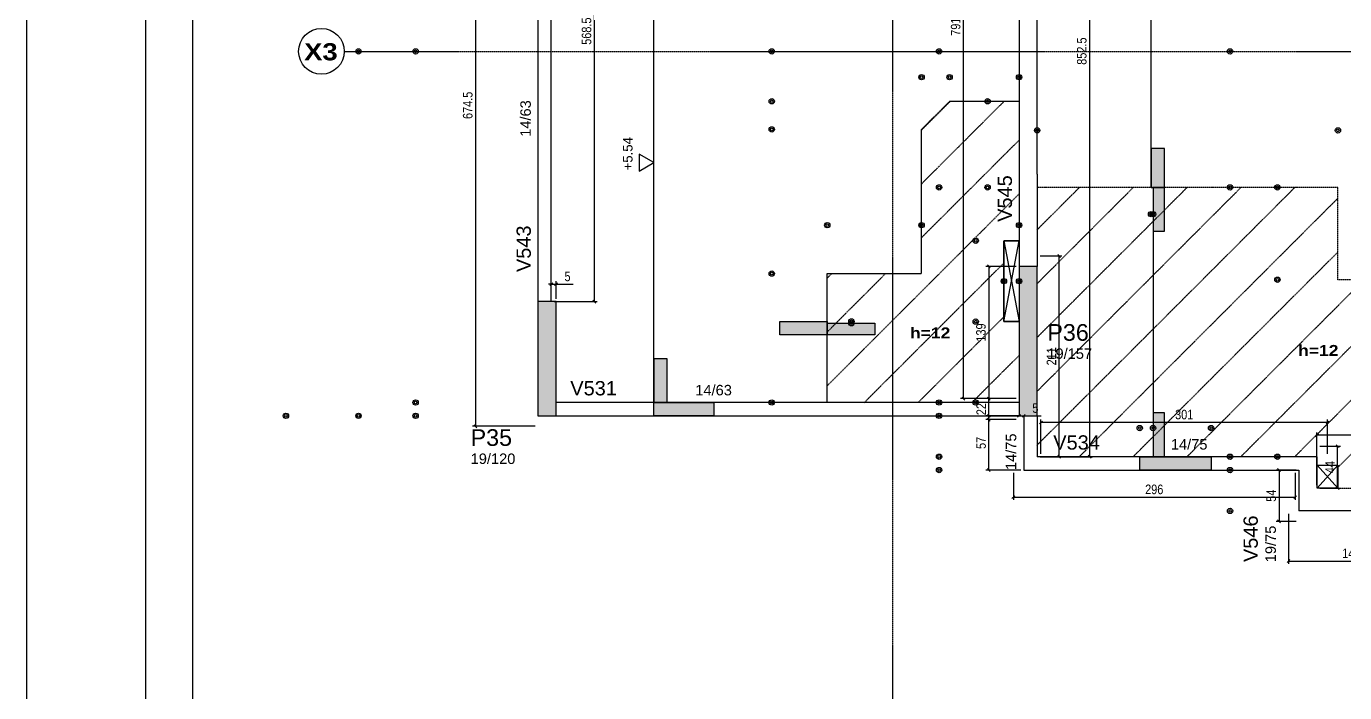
# Model space of a CAD drawing. Extents: x -15895 to 12929, y -2522 to 15173.
# Drawn here: x -15895 to -14510, y 12380 to 13080 of the extents above; entities that cross this region are included whole.
import ezdxf

# ---------------------------------------------------------------- set-up
doc = ezdxf.new("R2010")
doc.units = 0
doc.header["$PDMODE"] = 35
doc.header["$PDSIZE"] = -10
for name, pattern in [('ESTILO_TQS_0001', [1, 0.7, -0.3]), ('ESTILO_TQS_0002', [0.4, 0.1, -0.3]), ('ESTILO_TQS_0006', [0.3, 0.2, -0.1]), ('ESTILO_TQS_0007', [2.1, 1.5, -0.2, 0.2, -0.2])]:
    doc.linetypes.add(name, pattern=pattern)
for name, color, linetype in [('COTA', 241, 'Continuous'), ('MTH-179', 1, 'Continuous'), ('MTH-224', 4, 'Continuous'), ('MTH-230', 1, 'Continuous'), ('MTH-DIM-PILAR', 3, 'Continuous'), ('MTH-DIM-VIGA', 3, 'Continuous'), ('MTH-EIXO-214', 4, 'Continuous'), ('MTH-FACE-VIGA', 7, 'Continuous'), ('MTH-LINHA-SEÇÃO', 16, 'Continuous'), ('MTH-MARGEM', 5, 'Continuous'), ('MTH-PILAR-SEGUE', 5, 'Continuous'), ('MTH-SIMB_COTA', 3, 'Continuous'), ('MTH-SOMBRA21', 150, 'Continuous'), ('MTH-SOMBRA25', 253, 'Continuous'), ('MTH-TIT1-PILAR', 5, 'Continuous'), ('MTH-TIT1-VIGA', 5, 'Continuous'), ('MTH-TRACEJADO-216', 1, 'Continuous'), ('MTH-TXT', 4, 'Continuous'), ('MTH-TXT-NEGRITO', 5, 'Continuous'), ('MTH-VIGA-INVERTIDA', 7, 'ESTILO_TQS_0002')]:
    doc.layers.add(name, color=color, linetype=linetype)
doc.styles.add('COTA TECNICA', font='techl___.ttf', dxfattribs={"height": 10})
doc.styles.add('TQS_ARIAL', font='arial.ttf')
doc.styles.add('TQS_ARIAL_BLACK', font='ariblk.ttf')
doc.dimstyles.new('PAINEL', dxfattribs={"dimtxt": 10, "dimasz": 3, "dimexe": 3, "dimexo": 3, "dimgap": 3, "dimtad": 1, "dimdec": 1, "dimzin": 12, "dimdsep": 46, "dimtxsty": 'COTA TECNICA', "dimblk1": 'OBLIQUE', "dimblk2": 'OBLIQUE', "dimsah": 1, "dimcen": 0.9, "dimclrd": 4, "dimclre": 4, "dimclrt": 240, "dimadec": 1, "dimazin": 3, "dimtfac": 1, "dimtdec": 1, "dimtmove": 0, "dimatfit": 3, "dimfxl": 1, "dimtolj": 1, "dimtzin": 12, "dimarcsym": 0})

# ---------------------------------------------------------------- blocks, each defined once
blk = doc.blocks.new('_Oblique')
at = {"color": 0, "linetype": 'ByBlock', "lineweight": -2}
blk.add_line((-0.5, -0.5), (0.5, 0.5), dxfattribs=at)
blk = doc.blocks.new('*D1891')
at = {"layer": 'COTA', "color": 4, "lineweight": -2, "transparency": 16777216}
for p, q in [((-14857.7, 12610.7), (-14857.7, 12582.2)), ((-14561.7, 12610.7), (-14561.7, 12582.2)), ((-14857.7, 12585.2), (-14561.7, 12585.2))]:
    blk.add_line(p, q, dxfattribs=at)
at = {"layer": 'Defpoints', "color": 0, "transparency": 16777216}
for p in [(-14857.7, 12613.7), (-14561.7, 12613.7), (-14561.7, 12585.2)]:
    blk.add_point(p, dxfattribs=at)
at = {"layer": 'COTA', "color": 4, "lineweight": -2, "transparency": 16777216, "xscale": 3, "yscale": 3, "zscale": 3, "rotation": 180}
blk.add_blockref('_Oblique', (-14857.7, 12585.2), dxfattribs=at)
at = {"layer": 'COTA', "color": 4, "lineweight": -2, "transparency": 16777216, "xscale": 3, "yscale": 3, "zscale": 3}
blk.add_blockref('_Oblique', (-14561.7, 12585.2), dxfattribs=at)
at = {"layer": 'COTA', "color": 240, "transparency": 16777216, "insert": (-14709.7, 12593.3), "char_height": 10, "attachment_point": 5, "style": 'COTA TECNICA'}
blk.add_mtext('\\A1;296', dxfattribs=at)
blk = doc.blocks.new('*D1892')
at = {"layer": 'COTA', "color": 4, "lineweight": -2, "transparency": 16777216}
for p, q in [((-14828.7, 12630.7), (-14828.7, 12666.7)), ((-14527.7, 12663.7), (-14828.7, 12663.7)), ((-14527.7, 12630.7), (-14527.7, 12666.7))]:
    blk.add_line(p, q, dxfattribs=at)
at = {"layer": 'Defpoints', "color": 0, "transparency": 16777216}
for p in [(-14828.7, 12663.7), (-14828.7, 12627.7), (-14527.7, 12627.7)]:
    blk.add_point(p, dxfattribs=at)
at = {"layer": 'COTA', "color": 4, "lineweight": -2, "transparency": 16777216, "xscale": 3, "yscale": 3, "zscale": 3, "rotation": 180}
blk.add_blockref('_Oblique', (-14828.7, 12663.7), dxfattribs=at)
at = {"layer": 'COTA', "color": 4, "lineweight": -2, "transparency": 16777216, "xscale": 3, "yscale": 3, "zscale": 3}
blk.add_blockref('_Oblique', (-14527.7, 12663.7), dxfattribs=at)
at = {"layer": 'COTA', "color": 240, "transparency": 16777216, "insert": (-14678.2, 12671.9), "char_height": 10, "attachment_point": 5, "style": 'COTA TECNICA'}
blk.add_mtext('\\A1;301', dxfattribs=at)
blk = doc.blocks.new('*D1937')
at = {"layer": 'COTA', "color": 4, "lineweight": -2, "transparency": 16777216}
for p, q in [((-14568.7, 12567.7), (-14568.7, 12515)), ((-14427.2, 12567.7), (-14427.2, 12515)), ((-14568.7, 12518), (-14427.2, 12518))]:
    blk.add_line(p, q, dxfattribs=at)
at = {"layer": 'Defpoints', "color": 0, "transparency": 16777216}
for p in [(-14568.7, 12570.7), (-14427.2, 12570.7), (-14427.2, 12518)]:
    blk.add_point(p, dxfattribs=at)
at = {"layer": 'COTA', "color": 4, "lineweight": -2, "transparency": 16777216, "xscale": 3, "yscale": 3, "zscale": 3, "rotation": 180}
blk.add_blockref('_Oblique', (-14568.7, 12518), dxfattribs=at)
at = {"layer": 'COTA', "color": 4, "lineweight": -2, "transparency": 16777216, "xscale": 3, "yscale": 3, "zscale": 3}
blk.add_blockref('_Oblique', (-14427.2, 12518), dxfattribs=at)
at = {"layer": 'COTA', "color": 240, "transparency": 16777216, "insert": (-14497.9, 12526.1), "char_height": 10, "attachment_point": 5, "style": 'COTA TECNICA'}
blk.add_mtext('\\A1;141.5', dxfattribs=at)
blk = doc.blocks.new('*D1942')
at = {"layer": 'COTA', "color": 4, "lineweight": -2, "transparency": 16777216}
for p, q in [((-14538.7, 12597.7), (-14538.7, 12653.2)), ((-14343.2, 12650.2), (-14538.7, 12650.2)), ((-14343.2, 12597.7), (-14343.2, 12653.2))]:
    blk.add_line(p, q, dxfattribs=at)
at = {"layer": 'Defpoints', "color": 0, "transparency": 16777216}
for p in [(-14538.7, 12650.2), (-14538.7, 12594.7), (-14343.2, 12594.7)]:
    blk.add_point(p, dxfattribs=at)
at = {"layer": 'COTA', "color": 4, "lineweight": -2, "transparency": 16777216, "xscale": 3, "yscale": 3, "zscale": 3, "rotation": 180}
blk.add_blockref('_Oblique', (-14538.7, 12650.2), dxfattribs=at)
at = {"layer": 'COTA', "color": 4, "lineweight": -2, "transparency": 16777216, "xscale": 3, "yscale": 3, "zscale": 3}
blk.add_blockref('_Oblique', (-14343.2, 12650.2), dxfattribs=at)
at = {"layer": 'COTA', "color": 240, "transparency": 16777216, "insert": (-14440.9, 12658.3), "char_height": 10, "attachment_point": 5, "style": 'COTA TECNICA'}
blk.add_mtext('\\A1;195.5', dxfattribs=at)
blk = doc.blocks.new('*D1960')
at = {"layer": 'COTA', "color": 4, "lineweight": -2, "transparency": 16777216}
for p, q in [((-14560.7, 12613.7), (-14581.6, 12613.7)), ((-14578.6, 12613.7), (-14578.6, 12559.7)), ((-14560.7, 12559.7), (-14581.6, 12559.7))]:
    blk.add_line(p, q, dxfattribs=at)
at = {"layer": 'Defpoints', "color": 0, "transparency": 16777216}
for p in [(-14557.7, 12613.7), (-14578.6, 12559.7), (-14557.7, 12559.7)]:
    blk.add_point(p, dxfattribs=at)
at = {"layer": 'COTA', "color": 4, "lineweight": -2, "transparency": 16777216, "xscale": 3, "yscale": 3, "zscale": 3}
for p, rotation in [((-14578.6, 12613.7), 90), ((-14578.6, 12559.7), 270)]:
    blk.add_blockref('_Oblique', p, dxfattribs=dict(at, rotation=rotation))
at = {"layer": 'COTA', "color": 240, "transparency": 16777216, "insert": (-14586.8, 12586.7), "char_height": 10, "attachment_point": 5, "rotation": 90, "style": 'COTA TECNICA'}
blk.add_mtext('\\A1;54', dxfattribs=at)
blk = doc.blocks.new('*D1961')
at = {"layer": 'COTA', "color": 4, "lineweight": -2, "transparency": 16777216}
for p, q in [((-14535.7, 12638.7), (-14514, 12638.7)), ((-14517, 12594.7), (-14517, 12638.7)), ((-14535.7, 12594.7), (-14514, 12594.7))]:
    blk.add_line(p, q, dxfattribs=at)
at = {"layer": 'Defpoints', "color": 0, "transparency": 16777216}
for p in [(-14538.7, 12638.7), (-14517, 12638.7), (-14538.7, 12594.7)]:
    blk.add_point(p, dxfattribs=at)
at = {"layer": 'COTA', "color": 4, "lineweight": -2, "transparency": 16777216, "xscale": 3, "yscale": 3, "zscale": 3}
for p, rotation in [((-14517, 12638.7), 90), ((-14517, 12594.7), 270)]:
    blk.add_blockref('_Oblique', p, dxfattribs=dict(at, rotation=rotation))
at = {"layer": 'COTA', "color": 240, "transparency": 16777216, "insert": (-14525.1, 12616.7), "char_height": 10, "attachment_point": 5, "rotation": 90, "style": 'COTA TECNICA'}
blk.add_mtext('\\A1;44', dxfattribs=at)
blk = doc.blocks.new('*D1962')
at = {"layer": 'COTA', "color": 4, "lineweight": -2, "transparency": 16777216}
for p, q in [((-15360.2, 13334.2), (-15425.8, 13334.2)), ((-15422.8, 13334.2), (-15422.8, 12659.7)), ((-15360.2, 12659.7), (-15425.8, 12659.7))]:
    blk.add_line(p, q, dxfattribs=at)
at = {"layer": 'Defpoints', "color": 0, "transparency": 16777216}
for p in [(-15357.2, 13334.2), (-15422.8, 12659.7), (-15357.2, 12659.7)]:
    blk.add_point(p, dxfattribs=at)
at = {"layer": 'COTA', "color": 4, "lineweight": -2, "transparency": 16777216, "xscale": 3, "yscale": 3, "zscale": 3}
for p, rotation in [((-15422.8, 13334.2), 90), ((-15422.8, 12659.7), 270)]:
    blk.add_blockref('_Oblique', p, dxfattribs=dict(at, rotation=rotation))
at = {"layer": 'COTA', "color": 240, "transparency": 16777216, "insert": (-15430.9, 12996.9), "char_height": 10, "attachment_point": 5, "rotation": 90, "style": 'COTA TECNICA'}
blk.add_mtext('\\A1;674.5', dxfattribs=at)
blk = doc.blocks.new('*D1963')
at = {"layer": 'COTA', "color": 4, "lineweight": -2, "transparency": 16777216}
for p, q in [((-15340.2, 13359.2), (-15295, 13359.2)), ((-15298, 13359.2), (-15298, 12790.7)), ((-15340.2, 12790.7), (-15295, 12790.7))]:
    blk.add_line(p, q, dxfattribs=at)
at = {"layer": 'Defpoints', "color": 0, "transparency": 16777216}
for p in [(-15343.2, 13359.2), (-15343.2, 12790.7), (-15298, 12790.7)]:
    blk.add_point(p, dxfattribs=at)
at = {"layer": 'COTA', "color": 4, "lineweight": -2, "transparency": 16777216, "xscale": 3, "yscale": 3, "zscale": 3}
for p, rotation in [((-15298, 13359.2), 90), ((-15298, 12790.7), 270)]:
    blk.add_blockref('_Oblique', p, dxfattribs=dict(at, rotation=rotation))
at = {"layer": 'COTA', "color": 240, "transparency": 16777216, "insert": (-15306.1, 13074.9), "char_height": 10, "attachment_point": 5, "rotation": 90, "style": 'COTA TECNICA'}
blk.add_mtext('\\A1;568.5', dxfattribs=at)
blk = doc.blocks.new('*D1964')
at = {"layer": 'COTA', "color": 4, "lineweight": -2, "transparency": 16777216}
for p, q in [((-15343.2, 12793.7), (-15343.2, 12812)), ((-15338.2, 12793.7), (-15338.2, 12812)), ((-15343.2, 12809), (-15346.2, 12809)), ((-15343.2, 12809), (-15338.2, 12809)), ((-15338.2, 12809), (-15320.1, 12809))]:
    blk.add_line(p, q, dxfattribs=at)
at = {"layer": 'Defpoints', "color": 0, "transparency": 16777216}
for p in [(-15338.2, 12809), (-15343.2, 12790.7), (-15338.2, 12790.7)]:
    blk.add_point(p, dxfattribs=at)
at = {"layer": 'COTA', "color": 4, "lineweight": -2, "transparency": 16777216, "xscale": 3, "yscale": 3, "zscale": 3}
blk.add_blockref('_Oblique', (-15343.2, 12809), dxfattribs=at)
at = {"layer": 'COTA', "color": 4, "lineweight": -2, "transparency": 16777216, "xscale": 3, "yscale": 3, "zscale": 3, "rotation": 180}
blk.add_blockref('_Oblique', (-15338.2, 12809), dxfattribs=at)
at = {"layer": 'COTA', "color": 240, "transparency": 16777216, "insert": (-15326.1, 12817.1), "char_height": 10, "attachment_point": 5, "style": 'COTA TECNICA'}
blk.add_mtext('\\A1;5', dxfattribs=at)
blk = doc.blocks.new('*D1968')
at = {"layer": 'COTA', "color": 4, "lineweight": -2, "transparency": 16777216}
for p, q in [((-14849.7, 12670.7), (-14886.5, 12670.7)), ((-14883.5, 12613.7), (-14883.5, 12670.7)), ((-14849.7, 12613.7), (-14886.5, 12613.7))]:
    blk.add_line(p, q, dxfattribs=at)
at = {"layer": 'Defpoints', "color": 0, "transparency": 16777216}
for p in [(-14883.5, 12670.7), (-14846.7, 12670.7), (-14846.7, 12613.7)]:
    blk.add_point(p, dxfattribs=at)
at = {"layer": 'COTA', "color": 4, "lineweight": -2, "transparency": 16777216, "xscale": 3, "yscale": 3, "zscale": 3}
for p, rotation in [((-14883.5, 12670.7), 90), ((-14883.5, 12613.7), 270)]:
    blk.add_blockref('_Oblique', p, dxfattribs=dict(at, rotation=rotation))
at = {"layer": 'COTA', "color": 240, "transparency": 16777216, "insert": (-14891.6, 12642.2), "char_height": 10, "attachment_point": 5, "rotation": 90, "style": 'COTA TECNICA'}
blk.add_mtext('\\A1;57', dxfattribs=at)
blk = doc.blocks.new('*D1970')
at = {"layer": 'COTA', "color": 4, "lineweight": -2, "transparency": 16777216}
for p, q in [((-14854.7, 12688.7), (-14886.5, 12688.7)), ((-14883.5, 12666.7), (-14883.5, 12688.7)), ((-14854.7, 12666.7), (-14886.5, 12666.7))]:
    blk.add_line(p, q, dxfattribs=at)
at = {"layer": 'Defpoints', "color": 0, "transparency": 16777216}
for p in [(-14883.5, 12688.7), (-14851.7, 12688.7), (-14851.7, 12666.7)]:
    blk.add_point(p, dxfattribs=at)
at = {"layer": 'COTA', "color": 4, "lineweight": -2, "transparency": 16777216, "xscale": 3, "yscale": 3, "zscale": 3}
for p, rotation in [((-14883.5, 12688.7), 90), ((-14883.5, 12666.7), 270)]:
    blk.add_blockref('_Oblique', p, dxfattribs=dict(at, rotation=rotation))
at = {"layer": 'COTA', "color": 240, "transparency": 16777216, "insert": (-14891.5, 12677.7), "char_height": 10, "attachment_point": 5, "rotation": 90, "style": 'COTA TECNICA'}
blk.add_mtext('\\A1;22', dxfattribs=at)
blk = doc.blocks.new('*D1971')
at = {"layer": 'COTA', "color": 4, "lineweight": -2, "transparency": 16777216}
for p, q in [((-14854.7, 12827.7), (-14886.5, 12827.7)), ((-14883.5, 12827.7), (-14883.5, 12688.7)), ((-14854.7, 12688.7), (-14886.5, 12688.7))]:
    blk.add_line(p, q, dxfattribs=at)
at = {"layer": 'Defpoints', "color": 0, "transparency": 16777216}
for p in [(-14851.7, 12827.7), (-14883.5, 12688.7), (-14851.7, 12688.7)]:
    blk.add_point(p, dxfattribs=at)
at = {"layer": 'COTA', "color": 4, "lineweight": -2, "transparency": 16777216, "xscale": 3, "yscale": 3, "zscale": 3}
for p, rotation in [((-14883.5, 12827.7), 90), ((-14883.5, 12688.7), 270)]:
    blk.add_blockref('_Oblique', p, dxfattribs=dict(at, rotation=rotation))
at = {"layer": 'COTA', "color": 240, "transparency": 16777216, "insert": (-14891.7, 12758.2), "char_height": 10, "attachment_point": 5, "rotation": 90, "style": 'COTA TECNICA'}
blk.add_mtext('\\A1;139', dxfattribs=at)
blk = doc.blocks.new('*D1972')
at = {"layer": 'COTA', "color": 4, "lineweight": -2, "transparency": 16777216}
for p, q in [((-14854.7, 13480.2), (-14913.1, 13480.2)), ((-14910.1, 12688.7), (-14910.1, 13480.2)), ((-14873.6, 12688.7), (-14913.1, 12688.7))]:
    blk.add_line(p, q, dxfattribs=at)
at = {"layer": 'Defpoints', "color": 0, "transparency": 16777216}
for p in [(-14910.1, 13480.2), (-14851.7, 13480.2), (-14870.6, 12688.7)]:
    blk.add_point(p, dxfattribs=at)
at = {"layer": 'COTA', "color": 4, "lineweight": -2, "transparency": 16777216, "xscale": 3, "yscale": 3, "zscale": 3}
for p, rotation in [((-14910.1, 13480.2), 90), ((-14910.1, 12688.7), 270)]:
    blk.add_blockref('_Oblique', p, dxfattribs=dict(at, rotation=rotation))
at = {"layer": 'COTA', "color": 240, "transparency": 16777216, "insert": (-14918.3, 13084.4), "char_height": 10, "attachment_point": 5, "rotation": 90, "style": 'COTA TECNICA'}
blk.add_mtext('\\A1;791.5', dxfattribs=at)
blk = doc.blocks.new('*D1973')
at = {"layer": 'COTA', "color": 4, "lineweight": -2, "transparency": 16777216}
for p, q in [((-14851.7, 12670.7), (-14854.7, 12670.7)), ((-14851.7, 12670.7), (-14846.7, 12670.7)), ((-14846.7, 12670.7), (-14828.6, 12670.7))]:
    blk.add_line(p, q, dxfattribs=at)
at = {"layer": 'Defpoints', "color": 0, "transparency": 16777216}
for p in [(-14851.7, 12670.7), (-14846.7, 12670.7), (-14846.7, 12670.7)]:
    blk.add_point(p, dxfattribs=at)
at = {"layer": 'COTA', "color": 4, "lineweight": -2, "transparency": 16777216, "xscale": 3, "yscale": 3, "zscale": 3}
blk.add_blockref('_Oblique', (-14851.7, 12670.7), dxfattribs=at)
at = {"layer": 'COTA', "color": 4, "lineweight": -2, "transparency": 16777216, "xscale": 3, "yscale": 3, "zscale": 3, "rotation": 180}
blk.add_blockref('_Oblique', (-14846.7, 12670.7), dxfattribs=at)
at = {"layer": 'COTA', "color": 240, "transparency": 16777216, "insert": (-14834.6, 12678.8), "char_height": 10, "attachment_point": 5, "style": 'COTA TECNICA'}
blk.add_mtext('\\A1;5', dxfattribs=at)
blk = doc.blocks.new('*D1979')
at = {"layer": 'COTA', "color": 4, "lineweight": -2, "transparency": 16777216}
for p, q in [((-14829.7, 12838.7), (-14806.6, 12838.7)), ((-14809.6, 12627.7), (-14809.6, 12838.7)), ((-14829.7, 12627.7), (-14806.6, 12627.7))]:
    blk.add_line(p, q, dxfattribs=at)
at = {"layer": 'Defpoints', "color": 0, "transparency": 16777216}
for p in [(-14832.7, 12838.7), (-14809.6, 12838.7), (-14832.7, 12627.7)]:
    blk.add_point(p, dxfattribs=at)
at = {"layer": 'COTA', "color": 4, "lineweight": -2, "transparency": 16777216, "xscale": 3, "yscale": 3, "zscale": 3}
for p, rotation in [((-14809.6, 12838.7), 90), ((-14809.6, 12627.7), 270)]:
    blk.add_blockref('_Oblique', p, dxfattribs=dict(at, rotation=rotation))
at = {"layer": 'COTA', "color": 240, "transparency": 16777216, "insert": (-14817.7, 12733.2), "char_height": 10, "attachment_point": 5, "rotation": 90, "style": 'COTA TECNICA'}
blk.add_mtext('\\A1;211', dxfattribs=at)
blk = doc.blocks.new('*D1980')
at = {"layer": 'COTA', "color": 4, "lineweight": -2, "transparency": 16777216}
for p, q in [((-14829.7, 13480.2), (-14774.6, 13480.2)), ((-14777.6, 13480.2), (-14777.6, 12627.7)), ((-14829.7, 12627.7), (-14774.6, 12627.7))]:
    blk.add_line(p, q, dxfattribs=at)
at = {"layer": 'Defpoints', "color": 0, "transparency": 16777216}
for p in [(-14832.7, 13480.2), (-14832.7, 12627.7), (-14777.6, 12627.7)]:
    blk.add_point(p, dxfattribs=at)
at = {"layer": 'COTA', "color": 4, "lineweight": -2, "transparency": 16777216, "xscale": 3, "yscale": 3, "zscale": 3}
for p, rotation in [((-14777.6, 13480.2), 90), ((-14777.6, 12627.7), 270)]:
    blk.add_blockref('_Oblique', p, dxfattribs=dict(at, rotation=rotation))
at = {"layer": 'COTA', "color": 240, "transparency": 16777216, "insert": (-14785.8, 13053.9), "char_height": 10, "attachment_point": 5, "rotation": 90, "style": 'COTA TECNICA'}
blk.add_mtext('\\A1;852.5', dxfattribs=at)

msp = doc.modelspace()

# ---------------------------------------------------------------- linework, layer by layer
at = {"layer": 'MTH-179', "linetype": 'Continuous'}
for p, q in [((-15894.64, 15172.93), (-15894.64, 10672.93)), ((-15769.64, 15172.93), (-15769.64, 10672.93))]:
    msp.add_line(p, q, dxfattribs=at)
at = {"layer": 'MTH-224', "linetype": 'Continuous'}
msp.add_lwpolyline([(-15250.81, 12927.86), (-15235.52, 12936.7), (-15250.81, 12945.53), (-15250.81, 12927.86)], dxfattribs=at)
at = {"layer": 'MTH-230', "linetype": 'Continuous'}
for p, q in [((-14867.66, 12769.66), (-14851.66, 12854.66)), ((-14867.66, 12854.66), (-14851.66, 12769.66)), ((-14538.66, 12618.66), (-14516.66, 12594.66)), ((-14538.66, 12594.66), (-14516.66, 12618.66))]:
    msp.add_line(p, q, dxfattribs=at)
msp.add_circle((-15584.66, 13053.66), 24, dxfattribs=at)
at = {"layer": 'MTH-EIXO-214', "linetype": 'ESTILO_TQS_0007'}
for p, q in [((-14984.66, 14881.16), (-14984.66, 12265.32)), ((-15560.66, 13053.66), (-9790.66, 13053.66))]:
    msp.add_line(p, q, dxfattribs=at)
at = {"layer": 'MTH-FACE-VIGA', "linetype": 'Continuous'}
for p, q in [((-15357.16, 13334.16), (-15357.16, 12790.66)), ((-15343.16, 12790.66), (-15343.16, 13334.16)), ((-14851.66, 13334.16), (-14851.66, 12827.66)), ((-14832.66, 12924.66), (-14832.66, 13334.16)), ((-14832.66, 12924.66), (-14832.66, 12827.66)), ((-14851.66, 12684.66), (-15338.16, 12684.66)), ((-15338.16, 12670.66), (-14851.66, 12670.66)), ((-14846.66, 12670.66), (-14846.66, 12613.66)), ((-14832.66, 12670.66), (-14832.66, 12627.66)), ((-14557.66, 12627.66), (-14832.66, 12627.66)), ((-14538.66, 12627.66), (-14557.66, 12627.66)), ((-14538.66, 12613.66), (-14538.66, 12627.66)), ((-14846.66, 12613.66), (-14557.66, 12613.66)), ((-14557.66, 12613.66), (-14557.66, 12570.66)), ((-14538.66, 12594.66), (-14538.66, 12613.66)), ((-14438.16, 12570.66), (-14557.66, 12570.66))]:
    msp.add_line(p, q, dxfattribs=at)
for points in [[(-14851.66, 12769.66), (-14867.66, 12769.66), (-14867.66, 12854.66), (-14851.66, 12854.66), (-14851.66, 12769.66)], [(-14516.66, 12594.66), (-14538.66, 12594.66), (-14538.66, 12618.66), (-14516.66, 12618.66), (-14516.66, 12594.66)]]:
    msp.add_lwpolyline(points, dxfattribs=at)
at = {"layer": 'MTH-LINHA-SEÇÃO', "linetype": 'Continuous'}
for p, q in [((-14712.98, 12910.66), (-14712.98, 14076.66)), ((-15235.52, 12670.66), (-15235.52, 13359.16)), ((-14710.98, 12910.66), (-14710.98, 12627.66))]:
    msp.add_line(p, q, dxfattribs=at)
for points in [[(-14712.98, 12951.66), (-14712.98, 12910.66), (-14698.98, 12910.66), (-14698.98, 12951.66), (-14712.98, 12951.66)], [(-14710.98, 12910.66), (-14710.98, 12864.66), (-14698.98, 12864.66), (-14698.98, 12910.66), (-14710.98, 12910.66)], [(-15103.16, 12769.9), (-15053.16, 12769.9), (-15053.16, 12755.9), (-15103.16, 12755.9), (-15103.16, 12769.9)], [(-15053.16, 12767.9), (-15003.16, 12767.9), (-15003.16, 12755.9), (-15053.16, 12755.9), (-15053.16, 12767.9)], [(-15235.52, 12730.66), (-15235.52, 12684.66), (-15221.52, 12684.66), (-15221.52, 12730.66), (-15235.52, 12730.66)], [(-15172.52, 12670.66), (-15235.52, 12670.66), (-15235.52, 12684.66), (-15172.52, 12684.66), (-15172.52, 12670.66)], [(-14710.98, 12673.66), (-14710.98, 12627.66), (-14698.98, 12627.66), (-14698.98, 12673.66), (-14710.98, 12673.66)], [(-14649.98, 12613.66), (-14724.98, 12613.66), (-14724.98, 12627.66), (-14649.98, 12627.66), (-14649.98, 12613.66)]]:
    msp.add_lwpolyline(points, dxfattribs=at)
at = {"layer": 'MTH-MARGEM', "linetype": 'Continuous'}
msp.add_line((-15719.64, 10722.93), (-15719.64, 15122.93), dxfattribs=at)
at = {"layer": 'MTH-PILAR-SEGUE', "linetype": 'Continuous'}
for points in [[(-14851.66, 12670.66), (-14832.66, 12670.66), (-14832.66, 12827.66), (-14851.66, 12827.66), (-14851.66, 12670.66)], [(-15357.16, 12670.66), (-15338.16, 12670.66), (-15338.16, 12790.66), (-15357.16, 12790.66), (-15357.16, 12670.66)]]:
    msp.add_lwpolyline(points, dxfattribs=at)
at = {"layer": 'MTH-SIMB_COTA', "linetype": 'Continuous'}
for centre, radius in [((-15545.66, 13053.66), 2.8), ((-15545.66, 13053.66), 2.8), ((-15545.66, 13053.66), 1.4), ((-15545.66, 13053.66), 1.4), ((-15485.66, 13053.66), 2.8), ((-15485.66, 13053.66), 2.8), ((-15485.66, 13053.66), 1.4), ((-15485.66, 13053.66), 1.4), ((-15111.54, 13053.66), 2.8), ((-15111.54, 13053.66), 1.4), ((-14935.76, 13053.66), 2.8), ((-14935.76, 13053.66), 2.8), ((-14935.76, 13053.66), 1.4), ((-14935.76, 13053.66), 1.4), ((-14630.08, 13053.66), 2.8), ((-14630.08, 13053.66), 2.8), ((-14630.08, 13053.66), 1.4), ((-14630.08, 13053.66), 1.4), ((-14954.16, 13026.54), 2.8), ((-14954.16, 13026.54), 1.4), ((-14924.66, 13026.54), 2.8), ((-14924.66, 13026.54), 2.8), ((-14924.66, 13026.54), 1.4), ((-14924.66, 13026.54), 1.4), ((-14851.66, 13026.54), 2.8), ((-14851.66, 13026.54), 1.4), ((-15111.54, 13001.16), 2.8), ((-15111.54, 13001.16), 2.8), ((-15111.54, 13001.16), 1.4), ((-15111.54, 13001.16), 1.4), ((-14884.81, 13001.16), 2.8), ((-14884.81, 13001.16), 1.4), ((-15111.54, 12971.66), 2.8), ((-15111.54, 12971.66), 2.8), ((-15111.54, 12971.66), 1.4), ((-15111.54, 12971.66), 1.4), ((-14832.66, 12970.66), 2.8), ((-14832.66, 12970.66), 1.4), ((-14516.66, 12970.66), 2.8), ((-14516.66, 12970.66), 2.8), ((-14516.66, 12970.66), 1.4), ((-14516.66, 12970.66), 1.4), ((-14935.76, 12910.66), 2.8), ((-14935.76, 12910.66), 2.8), ((-14935.76, 12910.66), 1.4), ((-14935.76, 12910.66), 1.4), ((-14884.81, 12910.66), 2.8), ((-14884.81, 12910.66), 1.4), ((-14630.08, 12910.66), 2.8), ((-14630.08, 12910.66), 2.8), ((-14630.08, 12910.66), 1.4), ((-14630.08, 12910.66), 1.4), ((-14580.31, 12910.66), 2.8), ((-14580.31, 12910.66), 1.4), ((-14712.98, 12882.56), 2.8), ((-14712.98, 12882.56), 2.8), ((-14712.98, 12882.56), 1.4), ((-14712.98, 12882.56), 1.4), ((-14710.98, 12882.56), 2.8), ((-14710.98, 12882.56), 2.8), ((-14710.98, 12882.56), 1.4), ((-14710.98, 12882.56), 1.4), ((-15053.16, 12871.01), 2.8), ((-15053.16, 12871.01), 1.4), ((-14954.16, 12871.01), 2.8), ((-14954.16, 12871.01), 2.8), ((-14954.16, 12871.01), 1.4), ((-14954.16, 12871.01), 1.4), ((-14851.66, 12871.01), 2.8), ((-14851.66, 12871.01), 1.4), ((-14897.29, 12854.66), 2.8), ((-14897.29, 12854.66), 1.4), ((-15111.54, 12820.16), 2.8), ((-15111.54, 12820.16), 2.8), ((-15111.54, 12820.16), 1.4), ((-15111.54, 12820.16), 1.4), ((-14867.66, 12812.16), 2.8), ((-14867.66, 12812.16), 1.4), ((-14851.66, 12812.16), 2.8), ((-14851.66, 12812.16), 1.4), ((-14580.31, 12813.66), 2.8), ((-14580.31, 12813.66), 2.8), ((-14580.31, 12813.66), 1.4), ((-14580.31, 12813.66), 1.4), ((-15027.85, 12769.9), 2.8), ((-15027.85, 12769.9), 2.8), ((-15027.85, 12769.9), 2.8), ((-15027.85, 12767.9), 2.8), ((-15027.85, 12767.9), 2.8), ((-15027.85, 12767.9), 2.8), ((-15027.85, 12769.9), 1.4), ((-15027.85, 12769.9), 1.4), ((-15027.85, 12769.9), 1.4), ((-14897.29, 12769.66), 2.8), ((-14897.29, 12769.66), 2.8), ((-14897.29, 12769.66), 1.4), ((-14897.29, 12769.66), 1.4), ((-15027.85, 12767.9), 1.4), ((-15027.85, 12767.9), 1.4), ((-15027.85, 12767.9), 1.4), ((-15485.66, 12684.66), 2.8), ((-15485.66, 12684.66), 2.8), ((-15111.54, 12684.66), 2.8), ((-14935.76, 12684.66), 2.8), ((-14897.29, 12684.66), 2.8), ((-15621.9, 12670.66), 2.8), ((-15545.66, 12670.66), 2.8), ((-15545.66, 12670.66), 2.8), ((-15485.66, 12670.66), 2.8), ((-15485.66, 12684.66), 1.4), ((-15485.66, 12684.66), 1.4), ((-15111.54, 12684.66), 1.4), ((-14935.76, 12670.66), 2.8), ((-14935.76, 12684.66), 1.4), ((-14897.29, 12684.66), 1.4), ((-15621.9, 12670.66), 1.4), ((-15545.66, 12670.66), 1.4), ((-15545.66, 12670.66), 1.4), ((-15485.66, 12670.66), 1.4), ((-14935.76, 12670.66), 1.4), ((-14724.98, 12657.83), 2.8), ((-14724.98, 12657.83), 1.4), ((-14710.98, 12657.83), 2.8), ((-14710.98, 12657.83), 2.8), ((-14710.98, 12657.83), 1.4), ((-14710.98, 12657.83), 1.4), ((-14649.98, 12657.83), 2.8), ((-14649.98, 12657.83), 1.4), ((-14935.76, 12627.66), 2.8), ((-14935.76, 12627.66), 2.8), ((-14935.76, 12627.66), 1.4), ((-14935.76, 12627.66), 1.4), ((-14630.08, 12627.66), 2.8), ((-14630.08, 12627.66), 1.4), ((-14580.31, 12627.66), 2.8), ((-14580.31, 12627.66), 1.4), ((-14935.76, 12613.66), 2.8), ((-14935.76, 12613.66), 1.4), ((-14630.08, 12613.66), 2.8), ((-14630.08, 12613.66), 1.4), ((-14630.08, 12570.66), 2.8), ((-14630.08, 12570.66), 1.4)]:
    msp.add_circle(centre, radius, dxfattribs=at)
at = {"layer": 'MTH-SOMBRA21', "linetype": 'Continuous'}
for points in [[(-14712.98, 12951.66), (-14712.98, 12910.66), (-14698.98, 12910.66)], [(-14712.98, 12951.66), (-14698.98, 12910.66), (-14698.98, 12951.66)], [(-14712.98, 12951.66), (-14698.98, 12951.66), (-14712.98, 12951.66)], [(-14710.98, 12910.66), (-14710.98, 12864.66), (-14698.98, 12864.66)], [(-14710.98, 12910.66), (-14698.98, 12864.66), (-14698.98, 12910.66)], [(-14710.98, 12910.66), (-14698.98, 12910.66), (-14710.98, 12910.66)], [(-15103.16, 12769.9), (-15053.16, 12769.9), (-15053.16, 12755.9)], [(-15103.16, 12769.9), (-15053.16, 12755.9), (-15103.16, 12755.9)], [(-15103.16, 12769.9), (-15103.16, 12755.9), (-15103.16, 12769.9)], [(-15053.16, 12767.9), (-15003.16, 12767.9), (-15003.16, 12755.9)], [(-15053.16, 12767.9), (-15003.16, 12755.9), (-15053.16, 12755.9)], [(-15053.16, 12767.9), (-15053.16, 12755.9), (-15053.16, 12767.9)], [(-15235.52, 12730.66), (-15235.52, 12684.66), (-15221.52, 12684.66)], [(-15235.52, 12730.66), (-15221.52, 12684.66), (-15221.52, 12730.66)], [(-15235.52, 12730.66), (-15221.52, 12730.66), (-15235.52, 12730.66)], [(-15172.52, 12670.66), (-15235.52, 12670.66), (-15235.52, 12684.66)], [(-15172.52, 12670.66), (-15235.52, 12684.66), (-15172.52, 12684.66)], [(-15172.52, 12670.66), (-15172.52, 12684.66), (-15172.52, 12670.66)], [(-14710.98, 12673.66), (-14710.98, 12627.66), (-14698.98, 12627.66)], [(-14710.98, 12673.66), (-14698.98, 12627.66), (-14698.98, 12673.66)], [(-14710.98, 12673.66), (-14698.98, 12673.66), (-14710.98, 12673.66)], [(-14649.98, 12613.66), (-14724.98, 12613.66), (-14724.98, 12627.66)], [(-14649.98, 12613.66), (-14724.98, 12627.66), (-14649.98, 12627.66)], [(-14649.98, 12613.66), (-14649.98, 12627.66), (-14649.98, 12613.66)]]:
    msp.add_solid(points, dxfattribs=at)
at = {"layer": 'MTH-SOMBRA25', "linetype": 'Continuous'}
for points in [[(-14851.66, 12670.66), (-14832.66, 12670.66), (-14832.66, 12827.66)], [(-14851.66, 12670.66), (-14832.66, 12827.66), (-14851.66, 12827.66)], [(-14851.66, 12670.66), (-14851.66, 12827.66), (-14851.66, 12670.66)], [(-15357.16, 12670.66), (-15338.16, 12670.66), (-15338.16, 12790.66)], [(-15357.16, 12670.66), (-15338.16, 12790.66), (-15357.16, 12790.66)], [(-15357.16, 12670.66), (-15357.16, 12790.66), (-15357.16, 12670.66)]]:
    msp.add_solid(points, dxfattribs=at)
at = {"layer": 'MTH-TRACEJADO-216', "linetype": 'ESTILO_TQS_0001'}
for p, q in [((-14954.16, 12971.04), (-14924.78, 13000.42)), ((-14924.78, 13000.42), (-14924.55, 13000.66)), ((-14924.54, 13000.66), (-14924.49, 13000.72)), ((-14924.49, 13000.72), (-14924.05, 13001.16)), ((-14908.65, 12959.99), (-14867.48, 13001.16)), ((-14935.8, 12932.84), (-14913.95, 12954.69)), ((-14913.95, 12954.69), (-14913.37, 12955.27)), ((-14913.37, 12955.27), (-14908.65, 12959.99)), ((-14892.8, 12919.27), (-14856.66, 12955.41)), ((-14856.66, 12955.41), (-14851.66, 12960.41)), ((-14954.16, 12914.47), (-14935.8, 12932.84)), ((-14946.81, 12865.26), (-14903.34, 12908.73)), ((-14903.34, 12908.73), (-14902.19, 12909.88)), ((-14902.19, 12909.88), (-14892.8, 12919.27)), ((-14832.66, 12639.99), (-14562, 12910.66)), ((-14832.66, 12696.56), (-14618.57, 12910.66)), ((-14832.66, 12753.13), (-14675.14, 12910.66)), ((-14832.66, 12809.7), (-14731.71, 12910.66)), ((-14832.66, 12866.27), (-14788.27, 12910.66)), ((-14863.6, 12891.91), (-14851.66, 12903.84)), ((-14788.43, 12627.66), (-14516.66, 12899.43)), ((-14876.96, 12878.54), (-14863.6, 12891.91)), ((-14891.01, 12864.49), (-14876.96, 12878.54)), ((-14954.16, 12857.91), (-14946.81, 12865.26)), ((-14946.06, 12809.44), (-14892.74, 12862.76)), ((-14892.74, 12862.76), (-14891.01, 12864.49)), ((-14731.86, 12627.66), (-14516.66, 12842.86)), ((-14879.84, 12819.1), (-14867.66, 12831.27)), ((-15053.16, 12758.91), (-14991.91, 12820.16)), ((-15053.16, 12815.47), (-15048.48, 12820.16)), ((-14921.7, 12777.24), (-14882.14, 12816.79)), ((-14882.14, 12816.79), (-14879.84, 12819.1)), ((-14675.29, 12627.66), (-14489.29, 12813.66)), ((-14618.73, 12627.66), (-14432.73, 12813.66)), ((-14562.16, 12627.66), (-14376.16, 12813.66)), ((-15005.22, 12750.28), (-14946.06, 12809.44)), ((-15014.27, 12684.66), (-14921.7, 12777.24)), ((-14897.33, 12745.03), (-14871.54, 12770.83)), ((-14871.54, 12770.83), (-14868.66, 12773.7)), ((-14868.66, 12773.7), (-14867.66, 12774.7)), ((-15053.16, 12702.34), (-15005.22, 12750.28)), ((-14957.71, 12684.66), (-14897.33, 12745.03)), ((-14859.5, 12726.29), (-14851.66, 12734.13)), ((-14872.97, 12712.83), (-14860.94, 12724.86)), ((-14860.94, 12724.86), (-14859.5, 12726.29)), ((-14901.14, 12684.66), (-14872.97, 12712.83)), ((-14516.66, 12616.58), (-14502.66, 12630.58))]:
    msp.add_line(p, q, dxfattribs=at)
msp.add_lwpolyline([(-15053.16, 12684.66), (-15053.16, 12820.16), (-14954.16, 12820.16), (-14954.16, 12971.66), (-14924.66, 13001.16), (-14851.66, 13001.16), (-14851.66, 12854.66), (-14867.66, 12854.66), (-14867.66, 12769.66), (-14851.66, 12769.66), (-14851.66, 12684.66), (-15053.16, 12684.66)], dxfattribs=at)
at = {"layer": 'MTH-VIGA-INVERTIDA', "linetype": 'ESTILO_TQS_0006'}
for p, q in [((-14516.66, 12910.66), (-14832.66, 12910.66)), ((-14516.66, 12813.66), (-14516.66, 12910.66)), ((-14343.16, 12813.66), (-14516.66, 12813.66)), ((-14516.66, 12594.66), (-14502.66, 12594.66))]:
    msp.add_line(p, q, dxfattribs=at)

# ---------------------------------------------------------------- texts
at = {"layer": 'MTH-DIM-PILAR', "linetype": 'Continuous', "style": 'TQS_ARIAL'}
for s, p in [('19/157', (-14821.97, 12730.53)), ('19/120', (-15427.88, 12620.06))]:
    msp.add_text(s, height=11, dxfattribs=at).set_placement(p)
at = {"layer": 'MTH-DIM-VIGA', "linetype": 'Continuous', "style": 'TQS_ARIAL'}
for s, p in [('14/63', (-15364.66, 12963.84)), ('14/75', (-14854.66, 12613.66)), ('19/75', (-14581.9, 12516.77))]:
    msp.add_text(s, height=11, rotation=90, dxfattribs=at).set_placement(p)
for s, p in [('14/63', (-15191.86, 12692.16)), ('14/75', (-14692.22, 12635.16))]:
    msp.add_text(s, height=11, dxfattribs=at).set_placement(p)
at = {"layer": 'MTH-TIT1-PILAR', "linetype": 'Continuous', "style": 'TQS_ARIAL'}
for s, p in [('P36', (-14821.97, 12749.53)), ('P35', (-15427.88, 12639.06))]:
    msp.add_text(s, height=17.5, dxfattribs=at).set_placement(p)
at = {"layer": 'MTH-TIT1-VIGA', "linetype": 'Continuous', "style": 'TQS_ARIAL'}
for s, p in [('V545', (-14859.16, 12874.5)), ('V543', (-15364.66, 12821.74)), ('V546', (-14600.9, 12516.99))]:
    msp.add_text(s, height=15, rotation=90, dxfattribs=at).set_placement(p)
for s, p in [('V531', (-15323.16, 12692.16)), ('V534', (-14815.76, 12635.16))]:
    msp.add_text(s, height=15, dxfattribs=at).set_placement(p)
at = {"layer": 'MTH-TXT', "linetype": 'Continuous', "style": 'TQS_ARIAL'}
msp.add_text('+5.54', height=9.9, rotation=90, dxfattribs=at).set_placement((-15257.83, 12928.56))
at = {"layer": 'MTH-TXT-NEGRITO', "linetype": 'Continuous', "style": 'TQS_ARIAL_BLACK'}
for s, height, p in [('X3', 18, (-15602.79, 13044.26)), ('h=12', 11.5, (-14966.32, 12752.05)), ('h=12', 11.5, (-14558.57, 12733.61))]:
    msp.add_text(s, height=height, dxfattribs=at).set_placement(p)

# ---------------------------------------------------------------- dimensions: what is measured, and where the dimension line sits
at = {"layer": 'COTA'}
for base, p1, p2, picture, middle in [((-14910.14, 13480.16), (-14870.56, 12688.66), (-14851.66, 13480.16), '*D1972', (-14918.27, 13084.41)), ((-14777.63, 12627.66), (-14832.66, 13480.16), (-14832.66, 12627.66), '*D1980', (-14785.76, 13053.91)), ((-15297.96, 12790.66), (-15343.16, 13359.16), (-15343.16, 12790.66), '*D1963', (-15306.09, 13074.91)), ((-15422.79, 12659.66), (-15357.16, 13334.16), (-15357.16, 12659.66), '*D1962', (-15430.9, 12996.91)), ((-14809.64, 12838.66), (-14832.66, 12627.66), (-14832.66, 12838.66), '*D1979', (-14817.7, 12733.16)), ((-14883.45, 12688.66), (-14851.66, 12827.66), (-14851.66, 12688.66), '*D1971', (-14891.7, 12758.16)), ((-14883.45, 12688.66), (-14851.66, 12666.66), (-14851.66, 12688.66), '*D1970', (-14891.45, 12677.66)), ((-14883.45, 12670.66), (-14846.66, 12613.66), (-14846.66, 12670.66), '*D1968', (-14891.56, 12642.16)), ((-14516.98, 12638.66), (-14538.66, 12594.66), (-14538.66, 12638.66), '*D1961', (-14525.05, 12616.66)), ((-14578.65, 12559.66), (-14557.66, 12613.66), (-14557.66, 12559.66), '*D1960', (-14586.76, 12586.66))]:
    dim = msp.add_linear_dim(base=base, p1=p1, p2=p2, angle=90, dimstyle='PAINEL', dxfattribs=at)
    dim.commit()
    dim.dimension.update_dxf_attribs({"geometry": picture, "text_midpoint": middle})
for base, p1, p2, picture, middle in [((-15338.16, 12809.02), (-15343.16, 12790.66), (-15338.16, 12790.66), '*D1964', (-15326.12, 12817.13)), ((-14846.66, 12670.66), (-14851.66, 12670.66), (-14846.66, 12670.66), '*D1973', (-14834.62, 12678.77)), ((-14828.66, 12663.67), (-14527.66, 12627.66), (-14828.66, 12627.66), '*D1892', (-14678.16, 12671.88)), ((-14538.66, 12650.15), (-14343.16, 12594.66), (-14538.66, 12594.66), '*D1942', (-14440.91, 12658.29)), ((-14561.66, 12585.15), (-14857.66, 12613.66), (-14561.66, 12613.66), '*D1891', (-14709.66, 12593.29)), ((-14427.16, 12518.01), (-14568.66, 12570.66), (-14427.16, 12570.66), '*D1937', (-14497.91, 12526.12))]:
    dim = msp.add_linear_dim(base=base, p1=p1, p2=p2, dimstyle='PAINEL', dxfattribs=at)
    dim.commit()
    dim.dimension.update_dxf_attribs({"geometry": picture, "text_midpoint": middle})

doc.saveas('drawing.dxf')
